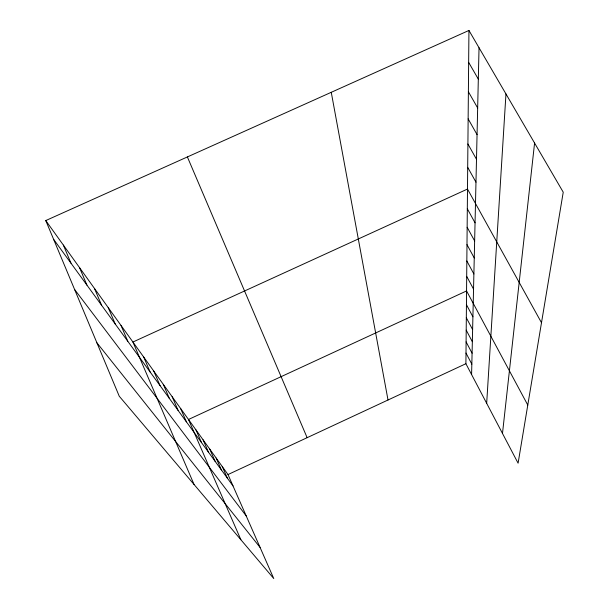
<?xml version="1.0" encoding="UTF-8"?>
<svg xmlns="http://www.w3.org/2000/svg" width="609" height="609" viewBox="0 0 609 609"><rect width="100%" height="100%" fill="white"/><g stroke="black" fill="none" stroke-linecap="round" stroke-linejoin="round"><path stroke-width="0.91" d="M468.945 30.45L563.234 192.2L518.099 463.198L465.9 363.71L468.945 30.45L45.766 220.565L119.257 396.231L273.768 578.55L228.002 474.548L45.766 220.565M471.594 374.573L479.032 47.753M486.675 403.318L505.965 93.969M502.486 433.441L534.58 143.054M228.002 474.548L465.9 363.71M96.907 342.814L260.081 547.438M74.61 289.496L246.219 515.945M53.622 239.337L233.003 485.898M468.648 62.362L478.316 79.117M468.382 91.738L477.662 107.976M468.138 118.862L477.053 134.612M467.902 143.983L476.497 159.276M467.689 167.323L475.972 182.175M541.492 322.709L467.491 189.056L132.922 342.022L194.05 484.482M467.316 208.773L475.05 222.833M467.149 227.264L474.639 240.951M466.989 244.628L474.251 257.972M466.837 260.972L473.886 273.989M466.7 276.379L473.543 289.085M527.775 405.061L466.563 290.935L188.493 419.479L240.882 539.741M466.441 304.698L472.911 316.817M466.319 317.746L472.622 329.591M466.205 330.116L472.348 341.702M466.098 341.877L472.082 353.205M465.999 353.06L471.838 364.152M222.232 466.502L227.332 478.103M216.165 458.052L221.379 469.92M209.785 449.153L215.106 461.302M203.071 439.789L208.506 452.228M195.984 429.916L201.541 442.659M180.576 408.441L186.4 421.839M172.18 396.741L178.148 410.496M163.273 384.325L169.386 398.453M153.795 371.117L160.06 385.642M143.701 357.049L150.126 371.985M121.024 325.442L127.806 341.299M187.389 156.939L307.134 437.681M108.227 307.614L115.208 323.98M94.441 288.392L101.619 305.307M79.535 267.617L86.927 285.111M63.366 245.084L70.987 263.195M331.258 92.309L388.017 399.999"/></g></svg>
